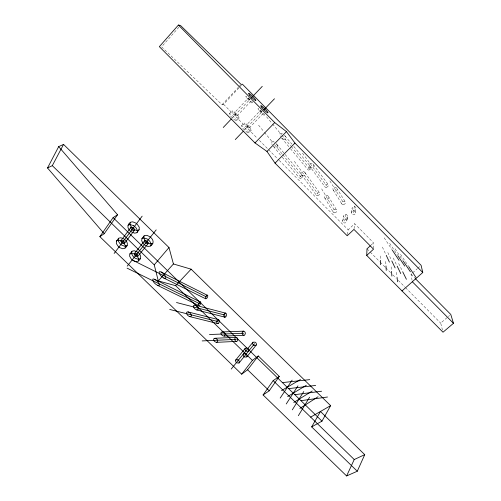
<?xml version="1.0" encoding="UTF-8"?>
<svg xmlns="http://www.w3.org/2000/svg" width="501" height="501" viewBox="0 0 501 501"><rect width="100%" height="100%" fill="white"/><g stroke="black" fill="none" stroke-linecap="round" stroke-linejoin="round"><path stroke-width="0.38" stroke-dasharray="2.5 1.88" d="M373.533 248.465L373.564 242.791L354.664 223.709L348.145 229.84L347.199 235.758M328.75 197.551L328.581 198.34A1.703 1.685 10.1 0 1 327.704 199.185L327.109 199.323A2.461 2.43 10 0 1 324.567 196.956L324.717 196.167A1.703 1.685 10.6 0 1 325.587 195.321L326.189 195.177A2.461 2.43 10.7 0 1 328.731 197.551M354.044 228.713L354.664 223.709M355.409 212.869A2.017 1.973 -1.4 0 0 352.41 211.109A2.017 1.973 -1.4 0 0 352.347 214.528A2.017 1.973 -1.4 0 0 355.409 212.869L355.96 208.629M353.387 212.837L354.395 205.736M351.37 212.806L352.071 208.172M347.537 216.607A1.948 1.904 2.7 0 1 344.431 217.904A1.948 1.904 2.7 0 1 344.832 214.628A1.948 1.904 2.7 0 1 347.537 216.607L346.723 221.073L347.5 216.801M344.719 221.041L346.128 213.583M342.709 221.004L343.699 215.956M249.241 127.949L263.056 113.583L261.772 111.905L260.163 110.727L246.354 125.125M260.163 110.727L263.056 113.583M237.161 115.769L250.913 101.29L249.655 99.636L248.033 98.409L234.255 112.932M248.033 98.409L250.913 101.29M178.938 27.186L161.579 46.837L222.024 104.709L223.552 104.296L241.363 85.314M222.024 104.709L238.42 87.224M238.946 86.66L240.53 84.97M236.535 120.81A5.066 0.877 44.4 0 0 231.95 115.124A5.066 0.877 44.4 0 0 230.429 115.75A5.066 0.877 44.4 0 0 236.535 120.81L239.271 117.942A5.073 0.852 44.5 0 0 234.662 112.262A5.073 0.852 44.5 0 0 233.172 112.857A5.073 0.852 44.5 0 0 239.271 117.942M231.8 118.474L249.974 99.317M229.352 113.683L232.145 110.759M241.451 125.87L244.244 122.958M244.407 130.066L262.123 111.623M248.602 132.959A5.041 0.877 44.6 0 0 243.968 127.229A5.041 0.877 44.6 0 0 242.584 127.987A5.041 0.877 44.6 0 0 248.602 132.959L251.345 130.116A5.048 0.852 44.7 0 0 246.692 124.386A5.048 0.852 44.7 0 0 245.333 125.118A5.048 0.852 44.7 0 0 251.345 130.116M370.828 245.308L373.564 242.791M412.072 280.266L411.039 274.285L412.154 273.289M412.718 272.795L417.189 268.805M417.746 268.304L419.982 266.313M442.477 330.109L440.692 323.101L447.819 317.001M448.414 316.494L449.597 315.473M273.527 141.714L272.049 141.708A1.015 0.996 69.4 0 0 271.623 142.146L271.686 143.787M281.888 133.379L280.259 133.329A1.021 1.002 75.8 0 0 279.827 133.773L279.84 135.276A6.619 6.507 78.2 0 0 280.535 136.579M283.691 139.272L285.32 139.328A1.021 1.002 75 0 0 285.752 138.89L285.745 137.38A6.588 6.475 72.7 0 0 284.443 135.264M223.552 104.296L257.182 138.182M259.386 140.405L278.681 159.844M279.232 160.401L348.145 229.84M367.001 248.84L369.751 251.615M370.302 252.166L379.645 261.591M380.196 262.142L385.15 267.133M385.695 267.684L390.648 272.669M392.847 274.886L396.147 278.212M398.345 280.428L404.946 287.079M405.497 287.637L440.692 323.101M411.039 274.285L414.847 278.136M284.925 135.815L291.826 144.1M293.799 146.467L311.052 167.171M266.563 116.821L272.005 123.365M272.5 123.96L281.412 134.669M281.906 135.264L290.818 145.973M291.313 146.568L309.624 168.586M281.643 138.025L290.004 148.089M290.499 148.684L308.196 169.996M276.696 144.188L284.637 153.863M285.132 154.465L302.717 175.901M258.541 125.131L263.983 131.769M264.478 132.37L272.888 142.628M274.867 145.046L282.282 154.095M282.777 154.703L301.082 177.028M273.44 146.398L281.781 156.588M282.27 157.182L299.441 178.162M305.021 172.726C303.543 169.814 299.053 172.025 301.627 174.717C303.061 177.279 307.32 175.456 305.053 172.77M309.875 166.47C311.253 169.044 315.611 167.365 313.394 164.604C312.017 161.616 307.326 163.67 309.875 166.47L324.898 186.792M313.263 164.422L328.374 184.775M302.479 153.181L326.633 185.783M304.952 172.632L319.77 193.129M294.356 161.297L318.041 194.137M301.589 174.674L316.313 195.139M400.524 254.339L408.284 265.937M395.095 248.84L402.748 260.332M389.659 243.342L397.418 255.047M384.211 237.831L391.857 249.423M336.678 188.132L345.364 201.997M329.865 180.905L343.561 202.899M333.347 190.205L341.751 203.794M328.299 196.223L336.716 210.263M321.667 188.877L334.912 211.153M324.792 197.933L333.115 212.048M398.658 263.501L402.359 271.054M393.247 258.034L396.842 265.48M387.83 252.56L391.463 260.226M382.401 247.074L385.92 254.627M277.473 145.597L277.529 147.238A1.015 0.996 68 0 1 277.097 147.676L275.625 147.67A6.582 6.463 71.2 0 1 273.652 146.455M396.529 272.325L396.992 276.69M391.137 266.883L391.513 271.492M385.732 261.428L385.945 265.173M380.322 255.973L380.428 259.612M273.508 141.764A6.551 6.432 66.5 0 1 274.442 142.19M276.214 143.643A6.551 6.432 66.5 0 1 277.397 145.628M272.193 144.683A6.582 6.463 71.2 0 1 271.755 143.762M283.723 139.203A6.619 6.507 78.2 0 1 281.863 138.101M281.863 133.454A6.588 6.475 72.7 0 1 282.401 133.692M332.946 188.464L332.914 188.67A2.474 2.449 1 0 0 335.263 191.244L336.071 191.113A1.716 1.697 1.3 0 0 336.954 190.261L337.117 189.672A2.474 2.449 1.9 0 0 334.762 187.092L333.954 187.224A1.716 1.697 1.6 0 0 333.071 188.075L332.946 188.464M334.756 212.856A2.01 1.603 -30.8 0 0 336.641 210.119A2.01 1.603 -30.8 0 0 333.34 210.476A2.01 1.603 -30.8 0 0 334.756 212.856M317.772 195.666A2.017 1.303 -36.1 0 0 319.713 193.017A2.017 1.303 -36.1 0 0 316.632 193.718A2.017 1.303 -36.1 0 0 317.772 195.666M300.663 178.362A2.023 0.927 -39.7 0 0 302.685 175.813A2.023 0.927 -39.7 0 0 299.892 176.916A2.023 0.927 -39.7 0 0 300.663 178.362M343.385 204.621A2.023 1.609 -32.1 0 0 345.295 201.859A2.023 1.609 -32.1 0 0 341.989 202.204A2.023 1.609 -32.1 0 0 343.385 204.621M326.351 187.336A2.029 1.309 -36.9 0 0 328.318 184.656A2.029 1.309 -36.9 0 0 325.23 185.351A2.029 1.309 -36.9 0 0 326.351 187.336M309.342 169.87A2.035 0.933 -40.2 0 0 311.184 167.284A2.035 0.933 -40.2 0 0 308.34 168.593A2.035 0.933 -40.2 0 0 309.342 169.87M353.011 210.044A1.96 1.916 -2.8 0 0 355.979 208.429A1.96 1.916 -2.8 0 0 353.067 206.725A1.96 1.916 -2.8 0 0 353.011 210.044M343.517 222.607A2.004 1.96 3.9 0 0 346.711 221.279A2.004 1.96 3.9 0 0 343.93 219.231A2.004 1.96 3.9 0 0 343.517 222.607M259.211 110.64A5.085 0.733 44.9 0 0 265.173 115.762A5.085 0.733 44.9 0 0 260.426 110.063A5.085 0.733 44.9 0 0 259.211 110.64M246.987 98.265A5.11 0.733 44.7 0 0 253.043 103.482A5.11 0.733 44.7 0 0 248.339 97.827A5.11 0.733 44.7 0 0 246.987 98.265M246.811 125.964A2.017 0.338 44.7 0 0 249.216 127.968A2.017 0.338 44.7 0 0 247.362 125.682A2.017 0.338 44.7 0 0 246.811 125.964M234.693 113.752A2.029 0.338 44.5 0 0 237.136 115.787A2.029 0.338 44.5 0 0 235.295 113.52A2.029 0.338 44.5 0 0 234.693 113.752"/><path stroke-width="0.75" d="M415.392 278.688L450.787 314.459L453.474 323.302L443.016 332.207L366.732 255.422L367.001 248.84L370.283 245.816M357.282 471.234L364.734 454.657L320.471 411.478L311.666 426.89L357.282 471.234L346.617 475.95L263.081 394.945L273.17 380.622L279.27 376.433L258.278 355.973L252.398 360.407L241.67 374.184L99.837 236.647L113.107 217.634L117.553 214.754L58.68 146.63L63.552 144.407L169 247.544L173.421 263.964L158.303 280.911L175.619 285.67L252.398 360.407M346.617 475.95L354.232 459.53L364.734 454.657M99.837 236.647L104.233 233.71L47.526 167.973L58.68 146.63M47.526 167.973L52.311 165.649L63.552 144.407M311.666 426.89L321.968 421.153L330.629 405.635L191.119 269.181L173.421 263.964M298.345 415.698L309.605 397.212M130.185 222.576L130.047 225.062L132.02 227.974A9.732 9.049 49.4 0 0 133.711 229.308L136.629 230.46L138.727 230.091A2.023 1.879 48.5 0 0 139.109 229.727L139.272 227.241L137.293 224.31A9.688 8.974 48.5 0 0 135.627 222.989L132.721 221.824L130.611 222.168A2.029 1.885 49.4 0 0 130.185 222.576C126.935 224.567 127.379 228.606 129.984 230.685A9.613 8.93 49.1 0 0 131.669 232.013L134.581 233.159L136.673 232.783A2.042 1.891 48.2 0 0 137.049 232.42L139.109 229.727M292.308 409.831L303.788 391.538M116.501 241.125L116.332 243.574L118.223 246.398A8.949 8.26 47.6 0 0 119.858 247.676L122.707 248.746L124.774 248.333A2.136 1.966 46.8 0 0 125.15 247.97C128.312 246.085 127.893 242.14 125.369 240.129A9.018 8.298 47.1 0 0 123.747 238.858L120.904 237.762L118.818 238.144A2.129 1.96 47.8 0 0 118.399 238.551L116.501 241.125A2.142 1.973 47.6 0 1 116.927 240.712L119.006 240.323L121.837 241.407A8.918 8.198 46.9 0 1 123.453 242.672L125.35 245.515L125.15 247.97M118.399 238.557L118.23 241.012L120.134 243.843A9.056 8.36 47.8 0 0 121.774 245.133L124.636 246.21L126.703 245.809A2.123 1.954 47.1 0 0 127.085 245.44M134.262 230.429A0.883 0.82 48.5 0 0 134.55 229.696L134.318 228.932A3.488 3.231 48.5 0 0 132.784 227.473L131.268 227.153A0.896 0.833 48.8 0 0 130.849 227.423L131.218 229.176A3.726 3.457 48.8 0 0 132.439 230.216L134.249 230.416M130.855 227.423L120.966 240.693L121.367 242.334A3.513 3.238 47.6 0 0 122.557 243.342L124.342 243.511A0.852 0.783 47.3 0 0 124.499 243.361L134.406 230.266M124.499 243.361L124.16 241.626A3.507 3.231 47.3 0 0 122.97 240.618L121.186 240.442A0.852 0.783 47.6 0 0 121.023 240.605M286.253 403.95L297.963 385.845M280.191 398.057L292.127 380.146M141.971 238.62L141.664 240.756L143.455 243.805A9.456 8.805 46.6 0 0 144.983 245.139L147.858 246.473L150.363 246.141A2.029 1.891 45.7 0 0 150.663 245.847C153.87 244.081 153.782 240.161 151.308 238.019A9.532 8.849 46 0 0 149.786 236.685L146.925 235.332L144.401 235.633A2.023 1.879 46.9 0 0 144.05 235.965L141.971 238.62A2.042 1.898 46.7 0 1 142.315 238.288A2.762 2.561 46.6 0 1 143.706 237.881L147.069 238.914A9.068 8.411 45.9 0 1 149.981 241.588L151.045 243.968M144.05 235.965L143.756 238.107L145.559 241.169A9.575 8.93 46.9 0 0 147.094 242.509L149.981 243.855L152.486 243.524A2.017 1.879 46 0 0 152.786 243.235M129.909 253.994L129.577 256.111L131.3 259.08A8.805 8.141 45.3 0 0 132.79 260.37L135.596 261.628L138.069 261.253A2.129 1.966 44.6 0 0 138.37 260.958C141.414 259.249 141.363 255.454 138.984 253.387A8.849 8.166 44.9 0 0 137.055 251.803L134.249 250.744L132.214 251.164A2.123 1.96 45.6 0 0 131.863 251.502L129.909 253.994A2.136 1.973 45.4 0 1 130.254 253.656L132.289 253.237L135.082 254.283A8.749 8.066 44.7 0 1 136.998 255.854L138.721 258.848L138.37 260.958M131.863 251.502L131.544 253.619L133.272 256.6A8.886 8.229 45.5 0 0 135.214 258.19L138.038 259.242L140.067 258.798A2.117 1.954 44.8 0 0 140.368 258.503M263.081 394.945L269.244 390.805L279.27 376.433M104.233 233.71L117.553 214.754M114.14 253.462L142.165 216.156M241.67 374.184L247.594 369.782L258.278 355.973M246.887 356.768L256.236 345.026M127.223 266.144L156.193 229.884M238.921 363.137L254.502 343.73M231.224 369.055L252.773 342.421M237.837 359.818A2.787 2.568 25.8 0 1 239.033 360.795L239.372 362.342A1.328 1.221 25.6 0 1 239.177 362.699A1.309 1.202 25.6 0 1 238.983 362.887L237.029 362.937A2.793 2.574 25.7 0 1 235.839 361.96L235.501 360.407A1.328 1.221 25.8 0 1 235.695 360.05L245.183 348.408M158.303 280.911L154.233 264.847L169 247.544M217.421 320.007L216.958 320.759A3.576 3.325 30.3 0 0 216.739 321.748L216.833 322.638A1.728 1.609 30.5 0 0 217.077 323.164L217.29 323.389A0.795 0.739 30.5 0 0 217.616 323.552L189.873 316.638C193.01 316.889 190.374 312.768 189.303 312.543A3.72 3.438 34.5 0 0 188 311.91M218.611 323.17L219.075 322.419A3.576 3.325 30.9 0 0 219.294 321.423L219.2 320.527A1.722 1.603 30.7 0 0 218.956 320.007L218.743 319.782A0.795 0.739 30.6 0 0 218.423 319.619L188 311.923C185.226 311.509 186.892 315.261 188.558 316.012A3.726 3.451 34.4 0 0 189.866 316.651M402.002 290.924L422.763 272.513L421.103 265.317L242.409 84.193L241.062 84.406L180.466 25.451L178.419 25.05L159.349 46.662L254.971 142.917L266.97 151.459L275.055 163.138L347.199 235.758L353.957 229.427L373.527 249.172L366.732 255.422M175.619 285.67L191.119 269.181M223.246 127.486L231.268 119.038M251.039 98.19L262.267 86.36M235.282 139.572L243.336 131.187M263.733 109.944L274.467 98.766M254.971 142.917L274.723 122.588L286.459 131.606L294.951 143.073L422.763 272.513M266.97 151.459L286.459 131.606M275.055 163.138L294.951 143.073M225.738 316.857L226.32 315.987A3.588 3.344 30.5 0 0 226.546 314.966L226.49 314.221A1.854 1.728 30.3 0 0 226.252 313.613L225.989 313.325A0.827 0.77 30.3 0 0 225.669 313.163L194.995 305.147C191.983 304.833 193.893 308.566 195.496 309.324A4.39 4.083 34.3 0 0 196.417 309.825A3.138 2.918 34.2 0 0 196.799 309.95L224.799 317.146A0.82 0.77 30.1 0 1 224.473 316.983L224.21 316.695A1.86 1.735 30.1 0 1 223.972 316.081L223.909 315.342A3.588 3.35 29.9 0 1 224.135 314.327L224.717 313.457A1.152 1.077 30.2 0 1 225.669 313.119M252.967 342.233L254.94 342.139A2.662 2.474 24.5 0 1 256.224 343.254L256.437 344.663A1.39 1.29 24.4 0 1 256.03 345.233L254.057 345.314M137.712 256.506L135.771 256.261A3.482 3.219 45.3 0 1 134.763 255.353L134.374 253.675L144.601 240.774L144.952 242.565A3.695 3.438 46.4 0 0 145.985 243.499L147.952 243.787M299.867 408.415L318.091 396.742M134.569 253.456L136.51 253.706A3.476 3.213 45.1 0 1 137.512 254.614L137.838 256.387L148.077 243.661A0.896 0.833 46 0 0 148.24 243.21L147.952 242.202A3.526 3.275 46.1 0 0 146.486 240.824L145.002 240.518M293.768 402.472L312.229 391.012M287.649 396.523L306.355 385.269M281.524 390.561L300.468 379.514M310.664 417.12L330.629 405.635M301.107 400.662L327.51 397.011M294.939 394.65L321.598 391.225M288.758 388.626L315.68 385.432M282.564 382.589L309.743 379.626M224.154 336.077C226.828 334.881 223.703 330.904 221.248 332.226C220.096 333.96 222.319 336.09 224.097 336.083L243.968 335.282A1.284 1.196 26.4 0 0 244.682 334.994L245.308 333.747A2.918 2.712 26.6 0 0 245.164 332.532L245.089 332.351A2.348 2.186 26.6 0 0 244.745 331.787L243.974 331.242A1.202 1.121 26.5 0 0 243.536 331.18L222.087 331.931M216.758 342.333C219.407 340.912 216.263 337.398 213.921 338.551C212.812 340.267 215.017 342.346 216.758 342.333L236.516 341.388A1.234 1.146 27 0 0 237.192 341.118L237.793 339.897A2.912 2.699 27.2 0 0 237.649 338.701L237.505 338.363A2.229 2.067 27.2 0 0 237.155 337.868L236.472 337.417A1.159 1.071 27.1 0 0 236.046 337.361L214.747 338.269M202.185 340.918L236.272 339.371M209.449 334.518L243.743 333.234M129.891 224.504L133.372 225.569M196.799 309.95C199.955 310.125 197.544 306.13 196.286 305.767A4.377 4.064 34.4 0 0 195.359 305.259A3.144 2.918 34.5 0 0 194.995 305.147L194.995 305.147M169.714 309.455L218.016 321.586M176.496 302.523L225.225 315.154M200.5 301.884L199.861 302.022A2.317 2.161 34.1 0 0 199.542 302.316L199.122 302.886A5.273 4.91 33.7 0 0 198.697 303.806L198.515 304.802A1.447 1.346 34.1 0 0 198.571 305.197L199.442 305.378A2.298 2.142 34.5 0 0 199.767 305.09L200.193 304.52A5.273 4.904 34.9 0 0 200.619 303.593L200.795 302.591A1.434 1.334 34.4 0 0 200.744 302.197L154.684 279.364A3.313 3.062 40.9 0 0 153.356 278.957L153.087 279.051A0.708 0.658 41.2 0 0 152.717 279.389C152.761 282.013 155.241 284.004 157.345 285.263L198.816 305.516M207.483 295.133L206.932 295.202A2.142 2.004 34 0 0 206.581 295.477L206.043 296.166A5.286 4.941 33.5 0 0 205.61 297.106L205.435 297.97A1.597 1.49 34 0 0 205.473 298.452L206.337 298.715A2.129 1.985 34.3 0 0 206.625 298.483L207.17 297.788A5.286 4.941 34.8 0 0 207.602 296.842L207.783 295.972A1.584 1.478 34.3 0 0 207.74 295.496L161.203 272.049C163.313 273.333 165.837 275.362 165.818 278.017A0.726 0.676 40.4 0 1 165.499 278.337L165.092 278.412A3.494 3.25 40.7 0 1 163.783 278.011C161.81 276.884 159.099 274.705 159.143 272.068A0.726 0.676 41.5 0 1 159.462 271.742L159.938 271.661A3.595 3.332 41.2 0 1 161.197 272.068M237.837 359.818L235.877 359.875A1.309 1.209 25.8 0 0 235.695 360.05M127.072 268.135L199.655 303.7M205.736 298.821L163.733 278.011M154.684 279.364C156.782 280.623 159.274 282.62 159.293 285.244A0.701 0.645 40.2 0 1 158.98 285.557L158.654 285.626A3.307 3.062 40.4 0 1 157.358 285.244M133.203 260.489L206.606 296.974M52.311 165.649L154.233 264.847M273.17 380.622L354.232 459.53M247.594 369.782L269.244 390.805M113.107 217.634L321.968 421.153M412.329 281.762L453.474 323.302M178.419 25.05L274.723 122.588M408.716 266.582L416.049 277.535M403.173 260.971L410.4 271.824M397.844 255.698L404.739 266.106M392.277 250.068L399.072 260.376M402.698 271.742L406.399 279.295M397.168 266.156L400.756 273.596M391.795 260.921L395.101 267.891M386.24 255.31L389.434 262.173M397.068 277.416L397.531 281.781M391.513 271.492L391.888 276.101M385.989 265.918L386.24 270.415M380.453 260.338L380.578 264.71M243.968 335.282A1.196 1.115 26.4 0 1 243.53 335.219L242.753 334.674A2.355 2.192 26.4 0 1 242.409 334.104L242.334 333.929A2.918 2.718 26.3 0 1 242.19 332.72L242.81 331.468A1.284 1.196 26.5 0 1 243.536 331.174M225.713 316.839A1.152 1.071 30.2 0 1 224.792 317.189M254.063 345.308A2.662 2.474 24.4 0 1 252.786 344.2L252.573 342.784A1.39 1.29 24.6 0 1 252.967 342.227M128.137 225.281A2.43 2.248 49 0 1 129.891 224.561M236.516 341.388A1.152 1.071 27 0 1 236.084 341.325L235.401 340.874A2.236 2.073 27 0 1 235.05 340.379L234.906 340.047A2.912 2.705 26.9 0 1 234.762 338.851L235.357 337.63A1.234 1.146 27.1 0 1 236.046 337.355M218.574 323.145A1.152 1.071 30.5 0 1 217.616 323.596M151.008 243.974A2.555 2.373 45.8 0 1 150.701 245.878M137.074 232.433A2.424 2.248 48.3 0 0 137.399 230.798L136.466 228.456A9.024 8.354 48.2 0 0 133.366 225.588M144.733 240.643A0.883 0.82 46.4 0 1 145.002 240.518M217.459 320.033A1.152 1.077 30.6 0 1 218.423 319.575M247.15 355.954L247.081 356.405A1.378 1.271 25 0 1 246.674 356.975L244.676 357.031A2.806 2.593 25.1 0 1 243.467 356.036L243.135 354.457A1.378 1.271 25.2 0 1 243.336 354.094A1.365 1.259 25.2 0 1 243.524 353.9L245.534 353.831A2.781 2.561 25.1 0 1 246.849 354.977L247.15 355.954M248.847 350.199L248.778 350.637A1.34 1.24 25.1 0 1 248.383 351.182L246.461 351.251A2.674 2.48 25.1 0 1 245.302 350.293L244.989 348.765A1.34 1.24 25.3 0 1 245.371 348.226L247.294 348.151A2.674 2.474 25.2 0 1 248.465 349.109L248.847 350.199M262.01 107.721A5.091 0.708 44.9 0 0 267.966 112.869A5.091 0.708 44.9 0 0 263.194 107.17A5.091 0.708 44.9 0 0 262.01 107.721M249.774 95.322A5.116 0.708 44.7 0 0 255.817 100.563A5.116 0.708 44.7 0 0 251.095 94.914A5.116 0.708 44.7 0 0 249.774 95.322"/></g></svg>
